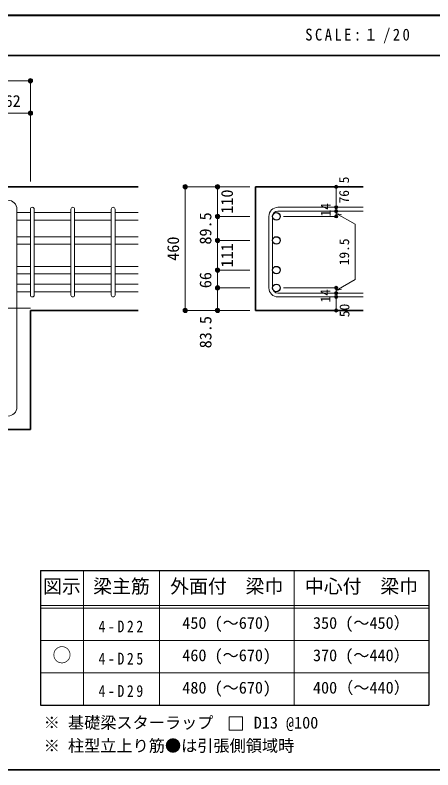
# Model space of a CAD drawing. Units: millimetres at full size, sheet at 1:20; details may follow other scales. Extents: x -3982 to 3969, y -2803 to 2801.
# Drawn here: x 871 to 2422, y 2 to 2801 of the extents above; entities that cross this region are included whole.
import ezdxf
from ezdxf.enums import TextEntityAlignment as Align

# ---------------------------------------------------------------- set-up
doc = ezdxf.new("R2010")
doc.units = ezdxf.units.MM
doc.header["$LTSCALE"] = 20
doc.header["$PDMODE"] = 32
doc.header["$PDSIZE"] = 12
doc.linetypes.add('CHAIN1', pattern=[8, 5, -1, 1, -1])
for name, color, linetype, lineweight in [('6-1_躯体線', 2, 'Continuous', 35), ('6-4_フープ', 7, 'Continuous', 18), ('6-5_梁主筋', 7, 'Continuous', 18), ('6-6_S.T.P.', 7, 'Continuous', 18), ('6-7_文字', 7, 'Continuous', 18), ('6-D_寸法', 4, 'Continuous', 9), ('6-E_枠', 7, 'Continuous', 18), ('F-0_枠', 6, 'Continuous', 40)]:
    doc.layers.add(name, color=color, linetype=linetype, lineweight=lineweight)
doc.styles.add('ＭＳ ゴシック', font='')
doc.styles.get('ＭＳ ゴシック').set_extended_font_data('MS Gothic')

msp = doc.modelspace()

# ---------------------------------------------------------------- linework, layer by layer
at = {"layer": '6-1_躯体線'}
for p, q in [((1328.29, 2164.12), (28.29, 2164.12)), ((1762.96, 2164.12), (2162.96, 2164.12)), ((1762.96, 2164.12), (1762.96, 1705.62)), ((928.29, 1264.12), (928.29, 1705.62)), ((1328.29, 1705.62), (928.29, 1705.62)), ((1762.96, 1705.62), (2162.96, 1705.62)), ((928.29, 1264.12), (660.79, 1264.12))]:
    msp.add_line(p, q, dxfattribs=at)
at = {"layer": '6-4_フープ'}
msp.add_line((878.29, 1347.62), (878.29, 2080.62), dxfattribs=at)
for centre, start, end in [((844.79, 2080.62), 0, 90), ((844.79, 1347.62), 270, 0)]:
    msp.add_arc(centre, 33.5, start, end, dxfattribs=at)
at = {"layer": '6-5_梁主筋'}
for p, q in [((928.29, 2068.51), (878.29, 2068.51)), ((1078.29, 2068.51), (942.29, 2068.51)), ((1228.29, 2068.51), (1092.29, 2068.51)), ((1328.29, 2068.51), (1242.29, 2068.51)), ((928.29, 2040.51), (878.29, 2040.51)), ((1078.29, 2040.51), (942.29, 2040.51)), ((1228.29, 2040.51), (1092.29, 2040.51)), ((1328.29, 2040.51), (1242.29, 2040.51)), ((928.29, 1979.12), (878.29, 1979.12)), ((1078.29, 1979.12), (942.29, 1979.12)), ((1228.29, 1979.12), (1092.29, 1979.12)), ((1328.29, 1979.12), (1242.29, 1979.12)), ((928.29, 1951.12), (878.29, 1951.12)), ((1078.29, 1951.12), (942.29, 1951.12)), ((1228.29, 1951.12), (1092.29, 1951.12)), ((1328.29, 1951.12), (1242.29, 1951.12)), ((928.29, 1869.12), (878.29, 1869.12)), ((1078.29, 1869.12), (942.29, 1869.12)), ((1228.29, 1869.12), (1092.29, 1869.12)), ((1328.29, 1869.12), (1242.29, 1869.12)), ((928.29, 1841.12), (878.29, 1841.12)), ((1078.29, 1841.12), (942.29, 1841.12)), ((1228.29, 1841.12), (1092.29, 1841.12)), ((1328.29, 1841.12), (1242.29, 1841.12)), ((928.29, 1803.12), (878.29, 1803.12)), ((1078.29, 1803.12), (942.29, 1803.12)), ((1228.29, 1803.12), (1092.29, 1803.12)), ((1328.29, 1803.12), (1242.29, 1803.12)), ((928.29, 1775.12), (878.29, 1775.12)), ((1078.29, 1775.12), (942.29, 1775.12)), ((1228.29, 1775.12), (1092.29, 1775.12)), ((1328.29, 1775.12), (1242.29, 1775.12))]:
    msp.add_line(p, q, dxfattribs=at)
at = {"layer": '6-5_梁主筋', "color": 3, "lineweight": 25}
for centre in [(1840.96, 2054.51), (1840.96, 1965.12), (1840.96, 1855.12), (1840.96, 1789.12)]:
    msp.add_circle(centre, 14, dxfattribs=at)
at = {"layer": '6-6_S.T.P.'}
for p, q in [((928.29, 1762.62), (928.29, 2081.01)), ((928.29, 1762.62), (928.29, 2080.62)), ((928.29, 1762.62), (928.29, 2080.62)), ((928.29, 1762.62), (928.29, 2080.62)), ((942.29, 1762.62), (942.29, 2081.01)), ((942.29, 1762.62), (942.29, 2080.62)), ((942.29, 1762.62), (942.29, 2080.62)), ((942.29, 1762.62), (942.29, 2080.62)), ((1078.29, 1762.62), (1078.29, 2081.01)), ((1092.29, 1762.62), (1092.29, 2081.01)), ((1228.29, 1762.62), (1228.29, 2081.01)), ((1242.29, 1762.62), (1242.29, 2081.01)), ((1846.46, 2088.01), (2162.96, 2088.01)), ((1846.46, 2074.01), (2162.96, 2074.01)), ((1812.96, 2054.51), (1812.96, 1789.12)), ((1826.96, 2054.51), (1826.96, 1789.12)), ((1846.46, 1769.62), (2162.96, 1769.62)), ((1846.46, 1755.62), (2162.96, 1755.62))]:
    msp.add_line(p, q, dxfattribs=at)
for centre, radius, start, end in [((935.29, 2081.01), 7, 0, 180), ((935.29, 2081.01), 7, 0, 180), ((935.29, 2081.01), 7, 0, 180), ((935.29, 2081.01), 7, 0, 180), ((1085.29, 2081.01), 7, 0, 180), ((1235.29, 2081.01), 7, 0, 180), ((1846.46, 2054.51), 33.5, 90, 180), ((1846.46, 2054.51), 19.5, 90, 180), ((1846.46, 1789.12), 33.5, 180, 270), ((1846.46, 1789.12), 19.5, 180, 270), ((935.29, 1762.62), 7, 180, 0), ((935.29, 1762.62), 7, 180, 0), ((935.29, 1762.62), 7, 180, 0), ((935.29, 1762.62), 7, 180, 0), ((1085.29, 1762.62), 7, 180, 0), ((1235.29, 1762.62), 7, 180, 0)]:
    msp.add_arc(centre, radius, start, end, dxfattribs=at)
at = {"layer": '6-7_文字'}
msp.add_lwpolyline([(1665.28, 148.83), (1715.28, 148.83), (1715.28, 198.83), (1665.28, 198.83)], close=True, dxfattribs=at)
at = {"layer": '6-D_寸法'}
for p, q in [((28.29, 2557.15), (928.29, 2557.15)), ((928.29, 2557.15), (928.29, 2437.15)), ((766.29, 2437.15), (928.29, 2437.15)), ((928.29, 2437.15), (928.29, 2184.12)), ((1502.96, 2164.12), (1622.96, 2164.12)), ((1502.96, 2164.12), (1502.96, 1705.62)), ((1622.96, 2164.12), (1742.96, 2164.12)), ((1622.96, 2164.12), (1622.96, 2054.51)), ((2062.96, 2088.59), (2062.96, 2164.12)), ((2062.96, 2074.01), (2062.96, 2088.01)), ((1622.96, 2054.51), (1742.96, 2054.51)), ((1622.96, 2054.51), (1622.96, 1965.12)), ((2062.96, 2054.51), (1866.87, 2054.51)), ((2062.96, 2064.84), (2082.28, 2059.66)), ((2062.96, 2064.84), (2133.02, 2025.89)), ((2133.02, 2025.89), (2133.02, 1819.82)), ((1622.96, 1965.12), (1742.96, 1965.12)), ((1622.96, 1965.12), (1622.96, 1855.12)), ((1622.96, 1855.12), (1742.96, 1855.12)), ((1622.96, 1855.12), (1622.96, 1789.12)), ((2062.96, 1779.37), (2133.02, 1819.82)), ((1622.96, 1789.12), (1742.96, 1789.12)), ((1622.96, 1705.62), (1622.96, 1789.12)), ((2062.96, 1789.12), (1866.87, 1789.12)), ((2062.96, 1769.62), (2062.96, 1789.12)), ((2062.96, 1779.37), (2082.28, 1784.55)), ((2062.96, 1755.62), (2062.96, 1769.62)), ((2062.96, 1705.62), (2062.96, 1755.62)), ((1502.96, 1705.62), (1622.96, 1705.62)), ((1502.96, 1705.62), (1612.82, 1705.62)), ((1622.96, 1705.62), (1742.96, 1705.62))]:
    msp.add_line(p, q, dxfattribs=at)
at = {"layer": '6-D_寸法', "linetype": 'CHAIN1'}
msp.add_line((28.29, 1714.12), (928.29, 1714.12), dxfattribs=at)
at = {"layer": '6-D_寸法'}
msp.add_lwpolyline([(2062.96, 2054.51), (2062.96, 2074.59), (2062.96, 2054.51)], dxfattribs=at)
for centre, radius in [((928.29, 2557.15), 8), ((928.29, 2557.15), 7.2), ((928.29, 2557.15), 6.4), ((928.29, 2557.15), 5.6), ((928.29, 2557.15), 4.8), ((928.29, 2557.15), 4), ((928.29, 2557.15), 3.2), ((928.29, 2557.15), 2.4), ((928.29, 2557.15), 1.6), ((928.29, 2557.15), 0.8), ((928.29, 2437.15), 8), ((928.29, 2437.15), 7.2), ((928.29, 2437.15), 6.4), ((928.29, 2437.15), 5.6), ((928.29, 2437.15), 4.8), ((928.29, 2437.15), 4), ((928.29, 2437.15), 3.2), ((928.29, 2437.15), 2.4), ((928.29, 2437.15), 1.6), ((928.29, 2437.15), 0.8), ((1502.96, 2164.12), 8), ((1502.96, 2164.12), 7.2), ((1502.96, 2164.12), 6.4), ((1502.96, 2164.12), 5.6), ((1502.96, 2164.12), 4.8), ((1502.96, 2164.12), 4), ((1502.96, 2164.12), 3.2), ((1502.96, 2164.12), 2.4), ((1502.96, 2164.12), 1.6), ((1502.96, 2164.12), 0.8), ((1622.96, 2164.12), 8), ((1622.96, 2164.12), 7.2), ((1622.96, 2164.12), 6.4), ((1622.96, 2164.12), 5.6), ((1622.96, 2164.12), 4.8), ((1622.96, 2164.12), 4), ((1622.96, 2164.12), 3.2), ((1622.96, 2164.12), 2.4), ((1622.96, 2164.12), 1.6), ((1622.96, 2164.12), 0.8), ((2062.96, 2164.12), 4), ((2062.96, 2164.12), 3.6), ((2062.96, 2164.12), 3.2), ((2062.96, 2164.12), 2.8), ((2062.96, 2164.12), 2.4), ((2062.96, 2164.12), 2), ((2062.96, 2164.12), 1.6), ((2062.96, 2164.12), 1.2), ((2062.96, 2164.12), 0.8), ((2062.96, 2164.12), 0.4), ((2062.96, 2088.01), 4), ((2062.96, 2074.01), 4), ((2062.96, 2088.01), 3.6), ((2062.96, 2074.01), 3.6), ((2062.96, 2088.01), 3.2), ((2062.96, 2074.01), 3.2), ((2062.96, 2088.01), 2.8), ((2062.96, 2074.01), 2.8), ((2062.96, 2088.01), 2.4), ((2062.96, 2074.01), 2.4), ((2062.96, 2088.01), 2), ((2062.96, 2074.01), 2), ((2062.96, 2088.01), 1.6), ((2062.96, 2074.01), 1.6), ((2062.96, 2088.01), 1.2), ((2062.96, 2074.01), 1.2), ((2062.96, 2088.01), 0.8), ((2062.96, 2074.01), 0.8), ((2062.96, 2088.01), 0.4), ((2062.96, 2074.01), 0.4), ((1622.96, 2054.51), 8), ((1622.96, 2054.51), 7.2), ((1622.96, 2054.51), 6.4), ((1622.96, 2054.51), 5.6), ((1622.96, 2054.51), 4.8), ((1622.96, 2054.51), 4), ((1622.96, 2054.51), 3.2), ((1622.96, 2054.51), 2.4), ((1622.96, 2054.51), 1.6), ((1622.96, 2054.51), 0.8), ((2062.96, 2054.51), 4), ((2062.96, 2054.51), 3.6), ((2062.96, 2054.51), 3.2), ((2062.96, 2054.51), 2.8), ((2062.96, 2054.51), 2.4), ((2062.96, 2054.51), 2), ((2062.96, 2054.51), 1.6), ((2062.96, 2054.51), 1.2), ((2062.96, 2054.51), 0.8), ((2062.96, 2054.51), 0.4), ((1622.96, 1965.12), 8), ((1622.96, 1965.12), 7.2), ((1622.96, 1965.12), 6.4), ((1622.96, 1965.12), 5.6), ((1622.96, 1965.12), 4.8), ((1622.96, 1965.12), 4), ((1622.96, 1965.12), 3.2), ((1622.96, 1965.12), 2.4), ((1622.96, 1965.12), 1.6), ((1622.96, 1965.12), 0.8), ((1622.96, 1855.12), 8), ((1622.96, 1855.12), 7.2), ((1622.96, 1855.12), 6.4), ((1622.96, 1855.12), 5.6), ((1622.96, 1855.12), 4.8), ((1622.96, 1855.12), 4), ((1622.96, 1855.12), 3.2), ((1622.96, 1855.12), 2.4), ((1622.96, 1855.12), 1.6), ((1622.96, 1855.12), 0.8), ((1622.96, 1789.12), 8), ((1622.96, 1789.12), 7.2), ((1622.96, 1789.12), 6.4), ((1622.96, 1789.12), 5.6), ((1622.96, 1789.12), 4.8), ((1622.96, 1789.12), 4), ((1622.96, 1789.12), 3.2), ((1622.96, 1789.12), 2.4), ((2062.96, 1789.12), 4), ((2062.96, 1789.12), 3.6), ((2062.96, 1789.12), 3.2), ((2062.96, 1789.12), 2.8), ((2062.96, 1789.12), 2.4), ((1622.96, 1789.12), 1.6), ((1622.96, 1789.12), 0.8), ((2062.96, 1769.62), 4), ((2062.96, 1769.62), 3.6), ((2062.96, 1769.62), 3.2), ((2062.96, 1769.62), 2.8), ((2062.96, 1769.62), 2.4), ((2062.96, 1789.12), 2), ((2062.96, 1769.62), 2), ((2062.96, 1789.12), 1.6), ((2062.96, 1769.62), 1.6), ((2062.96, 1789.12), 1.2), ((2062.96, 1769.62), 1.2), ((2062.96, 1789.12), 0.8), ((2062.96, 1769.62), 0.8), ((2062.96, 1789.12), 0.4), ((2062.96, 1769.62), 0.4), ((2062.96, 1755.62), 4), ((2062.96, 1755.62), 3.6), ((2062.96, 1755.62), 3.2), ((2062.96, 1755.62), 2.8), ((2062.96, 1755.62), 2.4), ((2062.96, 1755.62), 2), ((2062.96, 1755.62), 1.6), ((2062.96, 1755.62), 1.2), ((2062.96, 1755.62), 0.8), ((2062.96, 1755.62), 0.4), ((1502.96, 1705.62), 8), ((1502.96, 1705.62), 7.2), ((1502.96, 1705.62), 6.4), ((1502.96, 1705.62), 5.6), ((1502.96, 1705.62), 4.8), ((1502.96, 1705.62), 4), ((1502.96, 1705.62), 3.2), ((1502.96, 1705.62), 2.4), ((1622.96, 1705.62), 8), ((1622.96, 1705.62), 7.2), ((1622.96, 1705.62), 6.4), ((1622.96, 1705.62), 5.6), ((1622.96, 1705.62), 4.8), ((1622.96, 1705.62), 4), ((1622.96, 1705.62), 3.2), ((1622.96, 1705.62), 2.4), ((2062.96, 1705.62), 4), ((2062.96, 1705.62), 3.6), ((2062.96, 1705.62), 3.2), ((2062.96, 1705.62), 2.8), ((2062.96, 1705.62), 2.4), ((2062.96, 1705.62), 2), ((1502.96, 1705.62), 1.6), ((1502.96, 1705.62), 0.8), ((1622.96, 1705.62), 1.6), ((1622.96, 1705.62), 0.8), ((2062.96, 1705.62), 1.6), ((2062.96, 1705.62), 1.2), ((2062.96, 1705.62), 0.8), ((2062.96, 1705.62), 0.4)]:
    msp.add_circle(centre, radius, dxfattribs=at)
at = {"layer": '6-D_寸法', "color": 7}
for p in [(928.29, 2557.15), (928.29, 2437.15), (1502.96, 2164.12), (1622.96, 2164.12), (2062.96, 2164.12), (2062.96, 2088.01), (2062.96, 2074.01), (1622.96, 2054.51), (2062.96, 2054.51), (1622.96, 1965.12), (1622.96, 1855.12), (1622.96, 1789.12), (1622.96, 1789.12), (2062.96, 1789.12), (2062.96, 1769.62), (2062.96, 1755.62), (1502.96, 1705.62), (1622.96, 1705.62), (2062.96, 1705.62)]:
    msp.add_point(p, dxfattribs=at)
at = {"layer": '6-E_枠', "color": 3, "lineweight": 25}
for p, q in [((965.14, 741.85), (965.14, 241.85)), ((965.14, 741.85), (2406.83, 741.85)), ((2406.83, 741.85), (2406.83, 241.85)), ((965.14, 241.85), (2406.83, 241.85))]:
    msp.add_line(p, q, dxfattribs=at)
at = {"layer": '6-E_枠'}
for p, q in [((1125.14, 741.85), (1125.14, 241.85)), ((1406.83, 741.85), (1406.83, 241.85)), ((1906.83, 741.85), (1906.83, 241.85)), ((965.14, 611.85), (2406.83, 611.85)), ((965.14, 601.85), (2406.83, 601.85)), ((965.14, 481.85), (2406.83, 481.85)), ((965.14, 361.85), (2406.83, 361.85))]:
    msp.add_line(p, q, dxfattribs=at)
at = {"layer": 'F-0_枠'}
msp.add_line((-3981.92, 2800.77), (3969.4, 2800.77), dxfattribs=at)
at = {"layer": 'F-0_枠', "color": 2, "lineweight": 35}
for p, q in [((-3981.92, 2650.77), (2482.4, 2650.77)), ((2482.4, 1.97), (-3981.92, 1.97))]:
    msp.add_line(p, q, dxfattribs=at)

# ---------------------------------------------------------------- texts
at = {"layer": '6-7_文字', "color": 2, "style": 'ＭＳ ゴシック'}
for s, p in [('図示', (975.14, 641.85)), ('梁主筋', (1160.98, 641.85)), ('外面付\u3000梁巾', (1446.83, 641.85)), ('中心付\u3000梁巾', (1946.83, 641.85)), ('○', (1010.14, 386.85))]:
    msp.add_text(s, height=51.32, dxfattribs=at).set_placement(p, align=Align.BOTTOM_LEFT)
at = {"layer": '6-7_文字', "style": 'ＭＳ ゴシック'}
for s, p in [('450 (～670)', (1491.83, 511.85)), ('350 (～450）', (1976.83, 511.85)), ('460 (～670)', (1491.83, 391.85)), ('370 (～440）', (1976.83, 391.85)), ('400（～440）', (1976.83, 271.85)), ('480 (～670)', (1491.83, 271.85)), ('※ 基礎梁スターラップ     D13 @100', (977.51, 142.13)), ('※ 柱型立上り筋●は引張側領域時', (977.51, 56.45))]:
    msp.add_text(s, height=43.99, dxfattribs=at).set_placement(p, align=Align.BOTTOM_LEFT)
at = {"layer": '6-7_文字', "color": 2, "insert": (1948.17, 2695.77), "char_height": 43.99, "attachment_point": 7, "style": 'ＭＳ ゴシック'}
msp.add_mtext('\\T1.34;\\W0.9;SCALE:１/20', dxfattribs=at)
at = {"layer": '6-7_文字', "char_height": 43.99, "attachment_point": 7, "style": 'ＭＳ ゴシック'}
for s, insert in [('\\T1.38;\\W0.85;4-D22', (1180.98, 511.85)), ('\\T1.38;\\W0.85;4-D25', (1180.98, 391.85)), ('\\T1.38;\\W0.85;4-D29', (1180.98, 271.85))]:
    msp.add_mtext(s, dxfattribs=dict(at, insert=insert))
at = {"layer": '6-D_寸法', "style": 'ＭＳ ゴシック'}
msp.add_text('162', height=43.99, dxfattribs=at).set_placement((802.29, 2447.15), align=Align.BOTTOM_LEFT)
for s, height, p in [('76.5', 36.66, (2121.5, 2102.2)), ('110', 43.99, (1692.96, 2064.32)), ('14', 36.66, (2052.96, 2054.12)), ('89.5', 43.99, (1612.96, 1949.82)), ('460', 43.99, (1492.96, 1889.87)), ('19.5', 36.66, (2121.94, 1872.86)), ('111', 43.99, (1692.96, 1865.12)), ('66', 43.99, (1612.96, 1788.12)), ('14', 36.66, (2052.56, 1734.94)), ('50', 36.66, (2122.96, 1680.62)), ('83.5', 43.99, (1613.27, 1565.16))]:
    msp.add_text(s, height=height, rotation=90, dxfattribs=at).set_placement(p, align=Align.BOTTOM_LEFT)

doc.saveas('drawing.dxf')
